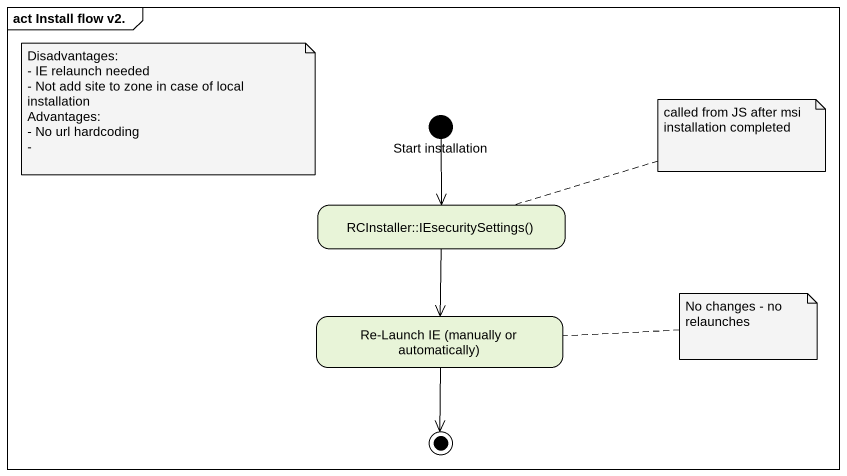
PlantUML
@startuml
mainframe act Install flow v2.
hide empty description
state "Start installation" as Start_installation <<start>>
state "RCInstaller::IEsecuritySettings()" as RCInstaller
state "Re-Launch IE (manually or automatically)" as Re_Launch_IE_manually_or
Start_installation --> RCInstaller
RCInstaller --> Re_Launch_IE_manually_or
Re_Launch_IE_manually_or --> [*]
note as N1
  Disadvantages:
  - IE relaunch needed
  - Not add site to zone in case of local installation
  Advantages:
  - No url hardcoding
  -
end note
note right of RCInstaller : called from JS after msi installation completed
note right of Re_Launch_IE_manually_or : No changes - no relaunches
@enduml
